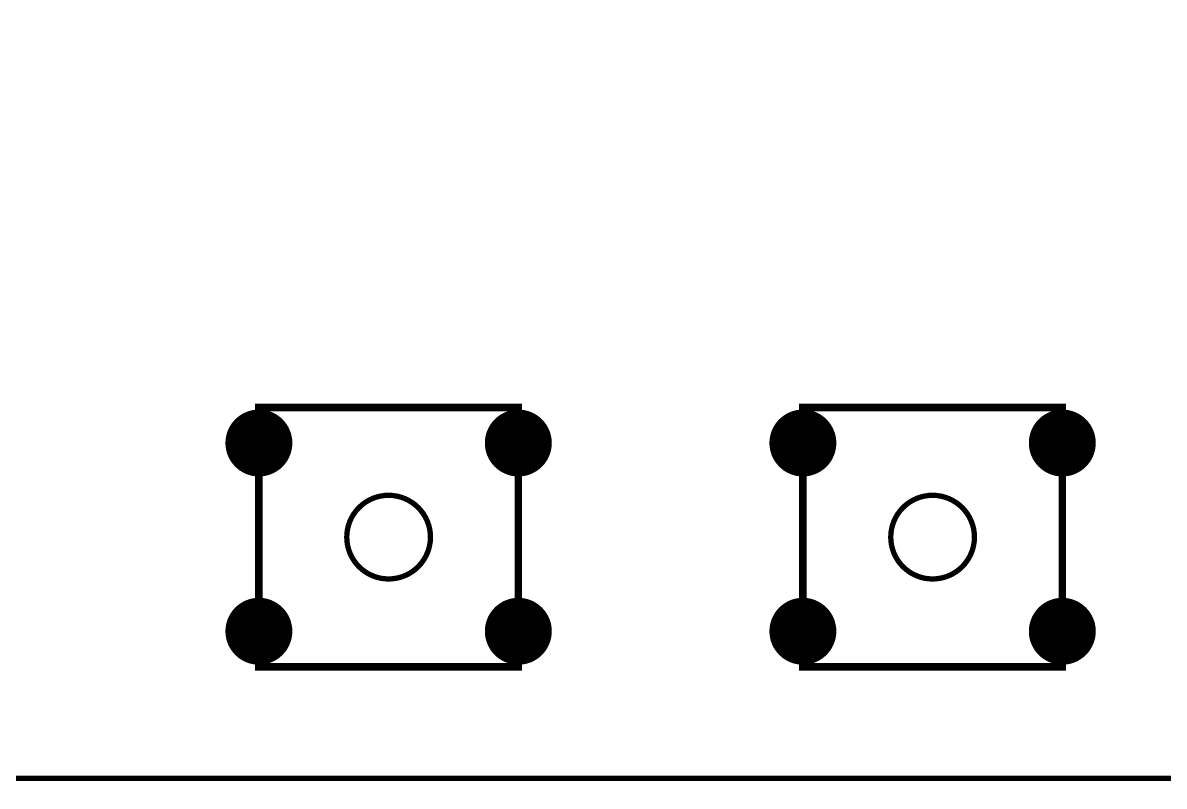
# Model space of a CAD drawing. Header units: millimetres. Extents: x 260 to 357, y 109 to 232.
# Drawn here: x 286.58 to 313.86, y 109.12 to 127.37 of the extents above; entities that cross this region are included whole.
import ezdxf

# ---------------------------------------------------------------- set-up
doc = ezdxf.new("R2010")
doc.units = ezdxf.units.MM
for name, color, linetype in [('BOARD_OUTLINE_00', 183, 'Continuous'), ('DRIL_PLTE_THRU_01', 3, 'Continuous'), ('DRIL_PLTE_THRU_02', 5, 'Continuous'), ('PADS_TOP', 96, 'Continuous'), ('PART_TOP_2DLINE_26', 254, 'Continuous')]:
    doc.layers.add(name, color=color, linetype=linetype)

# ---------------------------------------------------------------- blocks, each defined once
blk = doc.blocks.new('BOARD_40')
at = {"layer": 'BOARD_OUTLINE_00', "const_width": 0.127}
blk.add_lwpolyline([(8.06, -6.94, -0.431185), (11.06, -3.94), (102.05, -3.94, -0.388879), (105.05, -6.94), (105.05, -122.038, -0.372393), (101.468, -126.811), (13.706, -126.811, -0.504041), (8.06, -122.044)], format="xyb", close=True, dxfattribs=at)
blk = doc.blocks.new('SMOOTH_0$1778')
at = {"const_width": 0.0889}
blk.add_lwpolyline([(-0.04445, 0, 1), (0.04445, 0, 1)], format="xyb", close=True, dxfattribs=at)
blk = doc.blocks.new('PART_BODY_TOP_104')
at = {"layer": 'PART_TOP_2DLINE_26', "const_width": 0.178}
blk.add_lwpolyline([(-3.1, 3.1), (-3.1, -3.1), (3.1, -3.1), (3.1, 3.1)], close=True, dxfattribs=at)
at = {"layer": 'PART_TOP_2DLINE_26', "const_width": 0.127}
blk.add_lwpolyline([(1, 0, 1), (-1, 0, 1)], format="xyb", close=True, dxfattribs=at)
at = {"layer": 'PART_TOP_2DLINE_26'}
for p in [(-3.1, 3.1), (3.1, 3.1), (-3.1, -3.1), (3.1, -3.1)]:
    blk.add_blockref('SMOOTH_0$1778', p, dxfattribs=at)
blk = doc.blocks.new('DRIL_HOLE_1')
at = {"const_width": 0.5}
blk.add_lwpolyline([(-0.25, 0, 1), (0.25, 0, 1)], format="xyb", close=True, dxfattribs=at)
blk = doc.blocks.new('PAD_9')
at = {"const_width": 0.8}
blk.add_lwpolyline([(0, -0.4, 1), (0, 0.4, 1)], format="xyb", close=True, dxfattribs=at)
blk = doc.blocks.new('STK_TOP_384')
at = {"layer": 'DRIL_PLTE_THRU_01'}
blk.add_blockref('DRIL_HOLE_1', (0, 0), dxfattribs=at)
at = {"layer": 'DRIL_PLTE_THRU_02'}
blk.add_blockref('DRIL_HOLE_1', (0, 0), dxfattribs=at)
at = {"layer": 'PADS_TOP'}
blk.add_blockref('PAD_9', (0, 0), dxfattribs=at)
blk = doc.blocks.new('SYM_TOP_59')
for name, p in [('STK_TOP_384', (-3.1, 2.25)), ('PART_BODY_TOP_104', (0, 0)), ('STK_TOP_384', (3.1, 2.25)), ('STK_TOP_384', (-3.1, -2.25)), ('STK_TOP_384', (3.1, -2.25))]:
    blk.add_blockref(name, p)
blk = doc.blocks.new('PART_TOP_27')
blk.add_blockref('SYM_TOP_59', (0, 0))
blk = doc.blocks.new('PART_TOP_99')
blk.add_blockref('SYM_TOP_59', (0, 0))

msp = doc.modelspace()

# ---------------------------------------------------------------- block references
msp.add_blockref('BOARD_40', (252.283, 236.116))
at = {"rotation": 180}
for name, p in [('PART_TOP_27', (295.323, 115.071)), ('PART_TOP_99', (308.323, 115.071))]:
    msp.add_blockref(name, p, dxfattribs=at)

doc.saveas('drawing.dxf')
